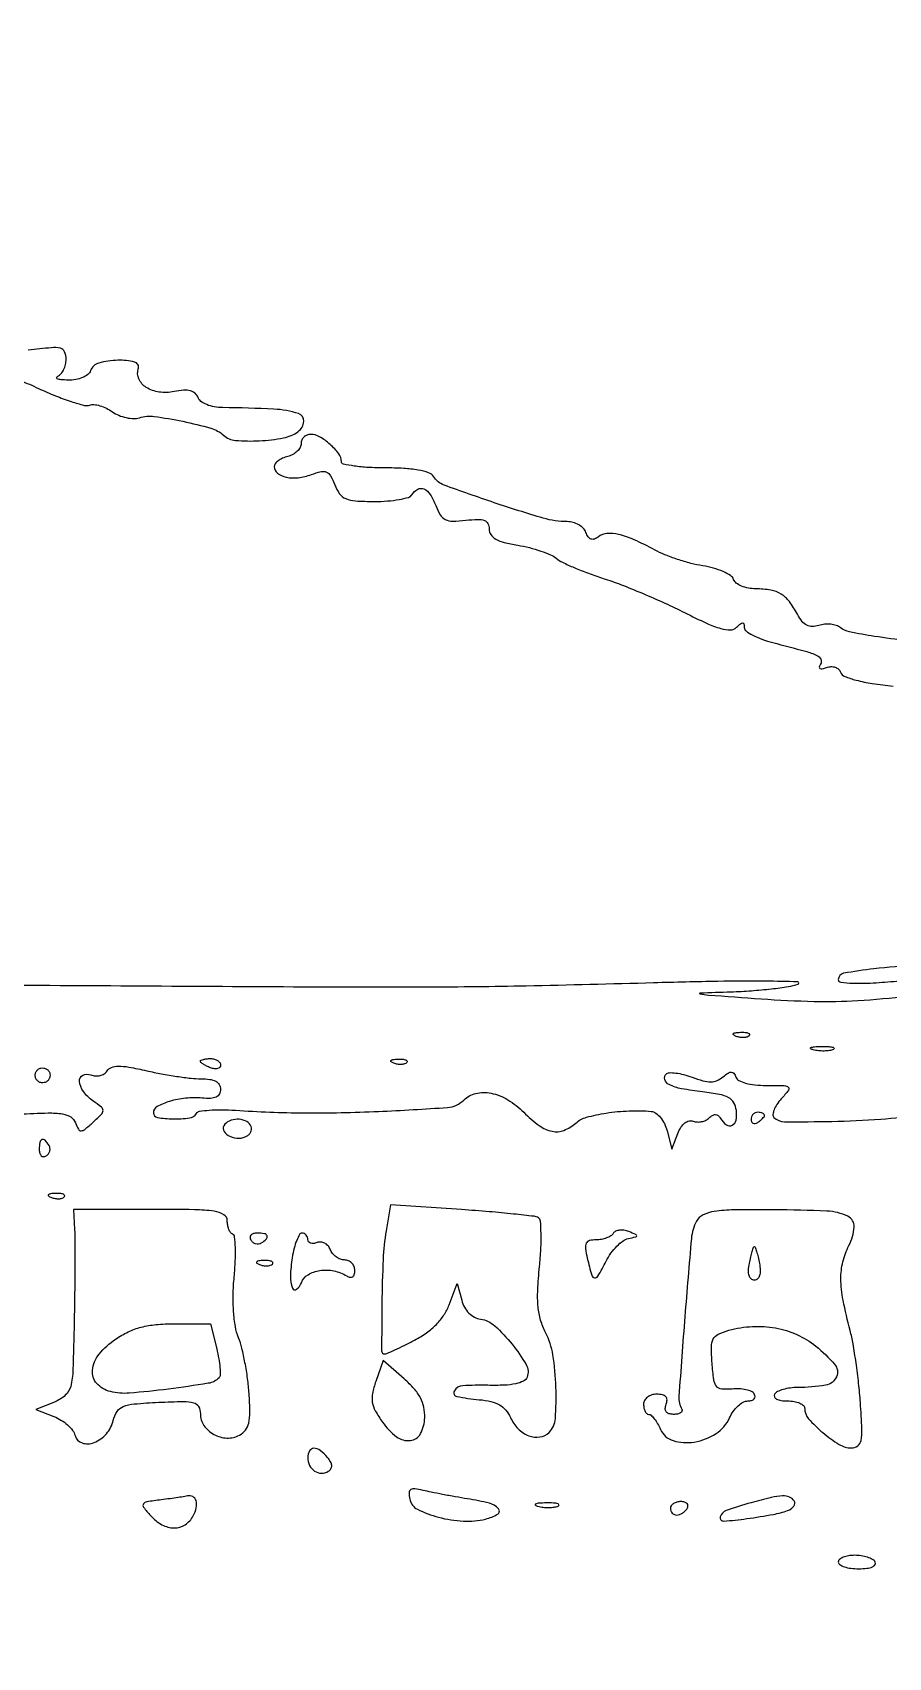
# Model space of a CAD drawing. Extents: x 0 to 2558, y 0 to 3412.
# Drawn here: x 1063 to 1190.5, y 2459.8 to 2701.9 of the extents above; entities that cross this region are included whole.
import ezdxf

# ---------------------------------------------------------------- set-up
doc = ezdxf.new("R2010")
doc.units = 0

msp = doc.modelspace()

# ---------------------------------------------------------------- linework, layer by layer
for points in [[(1286.775, 2242.902503, 0.000001), (1177.44536, 2242.627485, 0.134519)], [(1176.555032, 2242.380365, -0.000002), (1098.265318, 2241.934774, -0.000173)], [(1923.086218, 2244.376059, -0.000011), (1814.032813, 2244.041497, -0.000207)], [(1102.150613, 2258.328759, 0.000012), (1205.122254, 2258.377188, 0.008936)], [(1061.200225, 2650.031749, -0.009409), (1063.876428, 2648.848053, 0.012786), (1066.410535, 2647.747607, 0.017456), (1068.749544, 2646.895913, 0.014346), (1070.704557, 2646.321859, 0.157104), (1071.511626, 2646.366088, -0.119514), (1072.143729, 2646.447769, -0.044893), (1073.024938, 2646.26995, -0.041256), (1073.989477, 2645.89439, -0.03933), (1074.895694, 2645.360505, 0.053859), (1075.849077, 2644.835454, 0.044723), (1076.953756, 2644.485976, 0.046609), (1078.036548, 2644.35117, 0.084712), (1078.9174, 2644.473784, -0.110547), (1081.122541, 2644.666408, -0.01806), (1085.376936, 2643.939677, -0.017782), (1089.567066, 2642.910451, -0.115921), (1091.45, 2641.86404, 0.166201), (1093.22699, 2641.094543, 0.03229), (1096.772388, 2641.042405, 0.034234), (1100.369841, 2641.469962, 0.111619), (1102.557298, 2642.418239, 0.21825), (1103.400633, 2643.92711, 0.348868), (1102.619589, 2645.090026, 0.06481), (1098.938363, 2645.754559, 0.009535), (1091.353632, 2645.982831, -0.040231), (1090.065637, 2646.10093, -0.05359), (1088.936681, 2646.424262, -0.063859), (1088.086595, 2646.903742, -0.14176), (1087.641689, 2647.49136, 0.122528), (1087.199884, 2648.123153, 0.11946), (1086.50957, 2648.481587, 0.080175), (1085.500319, 2648.563632, 0.029634), (1084.0827, 2648.36654, -0.082932), (1081.850561, 2648.295289, -0.108739), (1079.939828, 2648.993199, -0.143594), (1078.837166, 2650.253639, -0.191087), (1078.752976, 2651.758929, 0.43567), (1078.19851, 2652.773881, 0.071479), (1075.701579, 2653.040406, 0.056762), (1072.873273, 2652.613583, 0.239742), (1071.638374, 2651.5, -0.131403), (1071.211867, 2650.91222, -0.070449), (1070.438036, 2650.447199, -0.059981), (1069.42304, 2650.15465, -0.04733), (1068.281385, 2650.078947, -0.017254), (1067.285524, 2650.141652, -0.066739), (1066.684219, 2650.282867, -0.372517), (1066.584843, 2650.467546, -0.246771), (1066.75, 2650.662281, 0.119411), (1067.228469, 2651.00475, 0.063576), (1067.632812, 2651.615371, 0.057696), (1067.906991, 2652.38399, 0.056906), (1068, 2653.198557, 0.10333), (1067.771996, 2654.290064, 0.236143), (1067.143196, 2654.814502, 0.082008), (1065.796669, 2654.905813, 0.007089), (1062.363991, 2654.526274, -0.014927)], [(1193.227344, 2611.27019, -0.01244), (1188.382536, 2611.90321, -0.010964), (1184.666075, 2612.566944, -0.119416), (1183.297988, 2613.204947, 0.092715), (1182.693014, 2613.526987, 0.050362), (1181.865361, 2613.69789, 0.047797), (1180.958108, 2613.704667, 0.054874), (1180.108891, 2613.534561, -0.074431), (1179.117951, 2613.37592, -0.12332), (1178.298996, 2613.572209, -0.10604), (1177.586589, 2614.162508, -0.04571), (1176.911199, 2615.201942, 0.039663), (1175.710914, 2617.098937, 0.095038), (1174.48432, 2618.214138, 0.095587), (1172.936757, 2618.7927, 0.040438), (1170.718615, 2618.984687, -0.046161), (1169.615287, 2619.092896, -0.052364), (1168.598473, 2619.401483, -0.059645), (1167.81039, 2619.851069, -0.142658), (1167.406883, 2620.382063, 0.159452), (1166.938709, 2620.957886, 0.038627), (1165.844623, 2621.548066, 0.03576), (1164.420002, 2622.061623, 0.028992), (1162.833295, 2622.410667, -0.02397), (1161.055923, 2622.782992, -0.015844), (1159.053905, 2623.37195, -0.015959), (1157.139992, 2624.069955, -0.029594), (1155.645027, 2624.775212, 0.01827), (1152.58231, 2626.305741, 0.049533), (1150.286476, 2627.086763, 0.075871), (1148.55103, 2627.221483, 0.146643), (1147.261833, 2626.728574, -0.075553), (1146.672183, 2626.402162, -0.175694), (1146.174244, 2626.398716, -0.158462), (1145.755123, 2626.720804, -0.05878), (1145.404844, 2627.387376, 0.102799), (1145.00865, 2628.003747, 0.066905), (1144.338292, 2628.525113, 0.063204), (1143.508518, 2628.87708, 0.069311), (1142.643011, 2628.995986, -0.072284), (1139.064285, 2629.509228, -0.009594), (1131.755585, 2631.817796, -0.005992), (1124.281536, 2634.437447, -0.167474), (1122.70031, 2635.718665, 0.174494), (1121.992742, 2636.27617, 0.036739), (1120.442444, 2636.669344, 0.029745), (1118.272714, 2636.920974, 0.013997), (1115.45031, 2637, -0.013523), (1112.977408, 2637.066895, -0.022225), (1110.894779, 2637.272768, -0.018121), (1109.294482, 2637.562673, -0.352428), (1109, 2637.928571, 0.163307), (1108.607325, 2639.098772, 0.048958), (1107.314846, 2640.499159, 0.04919), (1105.745153, 2641.641989, 0.133538), (1104.428571, 2642, 0.095801), (1103.883304, 2641.894558, 0.097125), (1103.419643, 2641.593635, 0.098669), (1103.109226, 2641.144513, 0.102373), (1103, 2640.616631, -0.129214), (1102.850737, 2640.048695, -0.073972), (1102.4125, 2639.485993, -0.065681), (1101.764694, 2639.013407, -0.060903), (1101, 2638.710251, 0.043453), (1100.234698, 2638.43727, 0.054328), (1099.5875, 2638.051051, 0.06442), (1099.144069, 2637.616538, 0.168285), (1099, 2637.200608, 0.229708), (1099.475779, 2636.219638, 0.11467), (1100.75453, 2635.618741, 0.082393), (1102.578737, 2635.533802, 0.061436), (1104.538531, 2636.014649, -0.033164), (1105.96075, 2636.44995, -0.16289), (1106.785479, 2636.373668, -0.165208), (1107.391542, 2635.817345, -0.034359), (1108.005096, 2634.486597, 0.064911), (1108.723834, 2633.148656, 0.138374), (1109.634056, 2632.422784, 0.084922), (1111.089746, 2632.083855, 0.014831), (1113.916232, 2632, 0.018739), (1115.863181, 2632.072993, 0.025572), (1117.604829, 2632.29375, 0.024237), (1118.982378, 2632.610018, 0.187937), (1119.5, 2633, -0.127189), (1120.355822, 2633.820289, -0.238723), (1121.289763, 2633.860013, -0.147773), (1122.221946, 2633.0431, -0.048654), (1123.04088, 2631.392477, 0.04525), (1123.717156, 2630.005814, 0.143359), (1124.470731, 2629.315212, 0.117884), (1125.570859, 2629.066476, 0.025979), (1127.516129, 2629.191676, -0.019358), (1129.317169, 2629.33155, -0.099601), (1130.300467, 2629.173116, -0.192817), (1130.812195, 2628.706559, -0.113124), (1131, 2627.887097, 0.152813), (1131.258997, 2627.059453, 0.112657), (1131.972662, 2626.407984, 0.066928), (1133.247294, 2625.896151, 0.021425), (1135.25, 2625.479029, -0.020482), (1136.987083, 2625.120646, -0.020372), (1138.692188, 2624.620804, -0.020718), (1140.142821, 2624.062619, -0.071263), (1141, 2623.535852, 0.060222), (1141.912731, 2622.946918, 0.012103), (1143.675, 2622.141857, 0.012622), (1145.784367, 2621.301615, 0.011493), (1148, 2620.540614, -0.015294), (1150.576453, 2619.633735, -0.007363), (1153.823243, 2618.322766, -0.007293), (1157.171844, 2616.855132, -0.010367), (1160.100403, 2615.446295, 0.009957), (1163.387919, 2613.861456, 0.038316), (1165.515433, 2613.07834, 0.068439), (1166.946553, 2612.877483, 0.199633), (1167.850403, 2613.250403, -0.020795), (1168.427107, 2613.781033, -0.180045), (1168.75, 2613.897421, -0.345842), (1168.942049, 2613.743307, -0.057216), (1169, 2613.238544, 0.237126), (1169.260079, 2612.72098, 0.03773), (1170.248437, 2612.095709, 0.034928), (1171.622029, 2611.484246, 0.024042), (1173.25, 2610.979024, -0.002958), (1178.10316, 2609.694451, -0.040321), (1179.822116, 2609.076187, -0.184529), (1180.401309, 2608.490681, -0.246996), (1180.350476, 2607.758065, 0.073779), (1180.168731, 2607.335618, 0.345743), (1180.266502, 2607.108658, 0.187187), (1180.608553, 2607.064569, 0.031136), (1181.253196, 2607.266919, -0.081519), (1181.899189, 2607.400379, -0.093574), (1182.521757, 2607.309118, -0.102004), (1183.027684, 2607.008963, -0.116934), (1183.344091, 2606.545695, 0.209983), (1183.947851, 2605.935821, 0.030369), (1185.650537, 2605.379561, 0.02672), (1188.050008, 2604.889123, 0.012745), (1191.17685, 2604.503519, -0.015011)], [(1193.364217, 2558.300326, -0.016557), (1185.889527, 2557.594619, -0.021238), (1179.383705, 2557.473895, -0.011987), (1171.5, 2557.851722, -0.000548), (1163.658366, 2558.424849, -0.041747), (1162.412941, 2558.622642, -0.867787), (1162.4295, 2558.788335, -0.002371), (1167, 2558.957452, 0.009665), (1170.054687, 2559.115132, 0.010357), (1173.03125, 2559.388598, 0.009971), (1175.574876, 2559.727016, 0.047141), (1177, 2560.085482, 0.827129), (1176.948199, 2560.423723, 0.006913), (1172.143723, 2560.533632, 0.006699), (1165.072085, 2560.502861, 0.002765), (1155.5, 2560.279991, -0.002082), (1136.532939, 2559.812456, -0.004312), (1121.71743, 2559.636799, -0.002203), (1101.862557, 2559.660122, -0.000211), (1053.5, 2559.950425, 0.002124)], [(1194.6518, 2562.863681, 0.018229), (1188.310761, 2562.372459, 0.016067), (1183.786414, 2561.707636, 0.36298), (1183, 2560.767088, 0.381418), (1183.353648, 2560.370936, 0.020278), (1185.182863, 2560.237711, 0.020864), (1187.765026, 2560.262419, 0.008637), (1191.25, 2560.501736, -0.000578), (1197.852261, 2561.062158, -0.012645)], [(1061.042119, 2540.738886, -0.006995), (1065.309686, 2540.90267, -0.04488), (1067.464382, 2540.761704, -0.104034), (1068.681252, 2540.300402, -0.160024), (1069.386653, 2539.434781, 0.035473), (1069.832826, 2538.480432, 0.280703), (1070.239489, 2538.25016, 0.165195), (1070.787588, 2538.456166, 0.012153), (1072.021386, 2539.519354, 0.013224), (1073.275075, 2540.71573, 0.199815), (1073.498131, 2541.26162, 0.224973), (1073.253352, 2541.769508, 0.017026), (1072.000537, 2542.712177, -0.0814), (1070.580236, 2544.098947, -0.138249), (1069.999118, 2545.642138, -0.307868), (1070.490684, 2546.516974, -0.209997), (1071.67005, 2546.573119, 0.07497), (1072.365, 2546.420087, 0.075775), (1073.071512, 2546.479697, 0.081876), (1073.680873, 2546.736485, 0.114246), (1074.095805, 2547.155016, -0.164299), (1074.740513, 2547.688781, -0.090272), (1075.758427, 2547.880106, -0.047179), (1077.359093, 2547.73799, -0.011004), (1080.002045, 2547.188886, 0.0108), (1082.188365, 2546.73372, 0.009366), (1084.49845, 2546.349235, 0.009464), (1086.603721, 2546.079848, 0.027092), (1088.07629, 2546, -0.034564), (1089.38762, 2545.909243, -0.089242), (1090.286027, 2545.615294, -0.134694), (1090.807928, 2545.117264, -0.136087), (1091, 2544.424634, -0.123442), (1090.826039, 2543.730744, -0.159427), (1090.354328, 2543.279415, -0.10207), (1089.521597, 2543.072369, -0.033345), (1088.25, 2543.105956, 0.04822), (1085.798327, 2543.097881, 0.047934), (1083.388505, 2542.620783, 0.052786), (1081.540913, 2541.846766, 0.273693), (1081, 2540.932612, 0.366664), (1081.594305, 2540.231145, 0.037504), (1083.933468, 2540.019922, 0.03734), (1086.364593, 2540.164902, 0.22441), (1087.398708, 2540.836107, -0.218766), (1087.864767, 2541.145785, -0.01891), (1089.318263, 2541.31797, -0.022161), (1091.142647, 2541.383276, -0.015309), (1093.207725, 2541.302385, 0.016018), (1103.433617, 2540.916335, 0.01258), (1114.525366, 2541.132184, 0.006455), (1124.817947, 2541.724939, 0.180668), (1127.220961, 2542.820961, -0.141113), (1129.022784, 2543.817087, -0.106839), (1131.293292, 2543.843828, -0.086655), (1133.774459, 2542.870118, -0.059707), (1136.153846, 2541, 0.037714), (1138.459789, 2539.017953, 0.108397), (1140.376978, 2538.164865, 0.144312), (1142.137048, 2538.312944, 0.089271), (1143.921259, 2539.40354, -0.115759), (1145.504134, 2540.260526, -0.02806), (1148.433959, 2540.883857, -0.028376), (1151.834581, 2541.214021, -0.031258), (1155.141592, 2541.139777, -0.137083), (1155.822582, 2540.885462, -0.06423), (1156.511329, 2540.233247, -0.056513), (1157.10355, 2539.312233, -0.05099), (1157.499314, 2538.25), (1158.215444, 2535.5), (1159.114161, 2537.854518, -0.049567), (1159.571996, 2538.770103, -0.082726), (1160.143766, 2539.411826, -0.109382), (1160.767867, 2539.721041, -0.153314), (1161.384584, 2539.682663, 0.079784), (1161.98429, 2539.556609, 0.062069), (1162.649741, 2539.607302, 0.062519), (1163.277272, 2539.818666, 0.084107), (1163.765277, 2540.165277, -0.061631), (1164.251535, 2540.544454, -0.147466), (1164.69074, 2540.654902, -0.163641), (1165.087443, 2540.500641, -0.080662), (1165.446149, 2540.087132, 0.100591), (1166.327214, 2539.149082, 0.274549), (1167.19979, 2539.078852, 0.234877), (1167.78335, 2539.840426, 0.083572), (1167.819551, 2541.25, 0.090781), (1167.426799, 2542.426708, 0.141114), (1166.676765, 2543.179461, 0.081636), (1165.321505, 2543.664853, 0.016636), (1162.79203, 2544.041304, -0.017059), (1159.643033, 2544.512684, -0.068613), (1157.800333, 2545.122754, -0.206026), (1157.164424, 2545.866034, -0.278572), (1157.371499, 2546.704832, -0.193615), (1157.839454, 2546.904283, -0.036114), (1158.790249, 2546.854995, -0.033966), (1159.959417, 2546.627844, -0.025286), (1161.211522, 2546.226261, 0.023201), (1162.844082, 2545.695142, 0.069588), (1164.004464, 2545.544399, 0.095712), (1164.942585, 2545.73516, 0.074719), (1165.835979, 2546.271429, -0.025971), (1166.619944, 2546.852499, -0.150401), (1167.108315, 2546.996824, -0.24121), (1167.462089, 2546.810574, -0.072166), (1167.745955, 2546.25, 0.196114), (1168.178053, 2545.749286, 0.050073), (1169.196472, 2545.352582, 0.041504), (1170.588937, 2545.087057, 0.026372), (1172.238321, 2545, -0.005317), (1174.948674, 2544.97118, -0.178239), (1175.541982, 2544.738297, -0.39575), (1175.582812, 2544.287424, -0.018052), (1174.494452, 2542.993869, 0.036857), (1173.853527, 2542.17125, 0.054069), (1173.430239, 2541.358528, 0.069264), (1173.267035, 2540.673333, 0.223554), (1173.421059, 2540.243869, 0.198149), (1174.971025, 2539.597054, 0.006102), (1182.032678, 2539.654219, 0.01283), (1189.308048, 2539.988814, 0.021865), (1195.352758, 2540.689119, -0.0102)]]:
    msp.add_lwpolyline(points, format="xyb")
for points in [[(1169.729167, 2552.395833, -0.126455), (1169.402231, 2552.202593, -0.060344), (1168.916927, 2552.123424, -0.05415), (1168.359369, 2552.160852, -0.051402), (1167.8125, 2552.316886, -0.054073), (1167.395823, 2552.538436, -0.470617), (1167.37858, 2552.720685, -0.168741), (1167.670344, 2552.862007, -0.018894), (1168.416667, 2552.921053, -0.028489), (1169.112848, 2552.910055, -0.077125), (1169.592839, 2552.799335, -0.208169), (1169.77538, 2552.614691, -0.296942)], [(1182.269032, 2550.344063, -0.06278), (1181.671085, 2550.185595, -0.030339), (1180.880008, 2550.127736, -0.029507), (1180.036634, 2550.167106, -0.037336), (1179.269032, 2550.307009, -0.087174), (1178.883358, 2550.48334, -0.597527), (1178.900903, 2550.643467, -0.080377), (1179.431793, 2550.764444, -0.012823), (1180.5, 2550.805051, -0.014395), (1181.580113, 2550.787295, -0.052471), (1182.257153, 2550.684921, -0.333666), (1182.386009, 2550.52287, -0.31318)], [(1065.447214, 2545.91459, -0.099038), (1065.151486, 2545.597789, -0.097945), (1064.755524, 2545.417584, -0.097945), (1064.320774, 2545.401684, -0.099038), (1063.91459, 2545.552786, -0.099038), (1063.597789, 2545.848514, -0.097945), (1063.417584, 2546.244476, -0.097945), (1063.401684, 2546.679226, -0.099038), (1063.552786, 2547.08541, -0.099038), (1063.848514, 2547.402211, -0.097945), (1064.244476, 2547.582416, -0.097945), (1064.679226, 2547.598316, -0.099038), (1065.08541, 2547.447214, -0.099038), (1065.402211, 2547.151486, -0.097945), (1065.582416, 2546.755524, -0.097945), (1065.598316, 2546.320774, -0.099038)], [(1091, 2548.031385, -0.184534), (1090.877514, 2547.710807, -0.147206), (1090.559375, 2547.516384, -0.100118), (1090.074366, 2547.488865, -0.055937), (1089.5, 2547.638374, -0.02136), (1088.925442, 2547.887494, -0.030395), (1088.440625, 2548.160341, -0.030693), (1088.087111, 2548.420671, -0.222225), (1088, 2548.606989, -0.289661), (1088.096084, 2548.758929, -0.046727), (1088.440625, 2548.884553, -0.039339), (1088.925176, 2548.971531, -0.024748), (1089.5, 2549, -0.062722), (1090.073532, 2548.92777, -0.08088), (1090.559375, 2548.715469, -0.098158), (1090.884506, 2548.400789, -0.152681)], [(1118.729167, 2548.395833, -0.126455), (1118.402231, 2548.202593, -0.060344), (1117.916927, 2548.123424, -0.05415), (1117.359369, 2548.160852, -0.051402), (1116.8125, 2548.316886, -0.054073), (1116.395823, 2548.538436, -0.470617), (1116.37858, 2548.720685, -0.168741), (1116.670344, 2548.862007, -0.018894), (1117.416667, 2548.921053, -0.028489), (1118.112848, 2548.910055, -0.077125), (1118.592839, 2548.799335, -0.208169), (1118.77538, 2548.614691, -0.296942)], [(1091.495635, 2538.992937, 0.297796), (1091.516867, 2538.153619, 0.139875), (1092.392312, 2537.433007, 0.101471), (1093.764834, 2537.142627, 0.140875), (1094.968425, 2537.480485, 0.086192), (1095.331173, 2537.802209, 0.093967), (1095.551012, 2538.218446, 0.100284), (1095.595054, 2538.663497, 0.113563), (1095.457295, 2539.069098, 0.156901), (1094.666002, 2539.743695, 0.10385), (1093.483348, 2539.968366, 0.102435), (1092.296528, 2539.698754, 0.148498)], [(1170, 2539.940983, 0.108972), (1170.078288, 2539.586039, 0.182303), (1170.29375, 2539.3746, 0.161196), (1170.6179, 2539.343488, 0.082592), (1171, 2539.5, 0.029505), (1171.382774, 2539.768994, 0.035638), (1171.70625, 2540.066025, 0.038439), (1171.934461, 2540.34829, 0.151918), (1172, 2540.559017, 0.210953), (1171.92554, 2540.727648, 0.081139), (1171.70625, 2540.870461, 0.061769), (1171.382849, 2540.967655, 0.042167), (1171, 2541, 0.105053), (1170.618444, 2540.918938, 0.099167), (1170.29375, 2540.688914, 0.09642), (1170.076123, 2540.345238, 0.093332)], [(1064, 2535.440983, 0.067432), (1064.074611, 2534.890269, 0.140899), (1064.298542, 2534.524436, 0.190788), (1064.63036, 2534.397824, 0.136093), (1065.016312, 2534.510081, 0.090427), (1065.360589, 2534.820631, 0.095498), (1065.565079, 2535.22714, 0.099685), (1065.598899, 2535.665803, 0.108373), (1065.457295, 2536.069098, 0.050477), (1064.86686, 2536.838655, 0.315493), (1064.407182, 2536.933879, 0.25701), (1064.085158, 2536.519563, 0.039415)], [(1065.8125, 2528.316886, 0.051402), (1066.359369, 2528.160852, 0.05415), (1066.916927, 2528.123424, 0.060344), (1067.402231, 2528.202593, 0.126455), (1067.729167, 2528.395833, 0.296942), (1067.77538, 2528.614691, 0.208169), (1067.592839, 2528.799335, 0.077125), (1067.112848, 2528.910055, 0.028489), (1066.416667, 2528.921053, 0.018894), (1065.670344, 2528.862007, 0.168741), (1065.37858, 2528.720685, 0.470617), (1065.395823, 2528.538436, 0.054073)], [(1069.258473, 2523.519231, -0.011285), (1069.303822, 2521.740325, -0.001756), (1069.301733, 2518.221816, -0.001955), (1069.268468, 2514.07184, -0.001701), (1069.201839, 2509.725249, -0.003515), (1069.018801, 2502.621446, -0.052643), (1068.678256, 2500.169044, -0.151544), (1067.872588, 2498.837004, -0.084701), (1066.25, 2497.826424), (1063.5, 2496.702351), (1066.17715, 2495.683753, -0.048436), (1067.236876, 2495.158238, -0.044473), (1068.20883, 2494.425404, -0.04737), (1068.957795, 2493.607118, -0.097999), (1069.334105, 2492.830383, 0.258536), (1070.379654, 2491.734222, 0.17264), (1072.154041, 2491.803243, 0.118815), (1073.999525, 2493.113272, 0.122259), (1075.021576, 2495.10724, -0.087536), (1075.585303, 2496.422318, -0.154439), (1076.49201, 2497.162674, -0.073271), (1078.147927, 2497.5539, -0.009453), (1081.791345, 2497.797717, -0.007206), (1085.487019, 2497.92158, -0.072268), (1087.015734, 2497.729188, -0.205559), (1087.73138, 2497.156426, -0.123212), (1088, 2496.082901, 0.150424), (1088.534038, 2494.347966, 0.118572), (1089.996005, 2493.019652, 0.114764), (1091.944572, 2492.474146, 0.134765), (1093.809349, 2492.897967, 0.105744), (1094.698806, 2493.650348, 0.107677), (1095.195541, 2494.696072, 0.060896), (1095.370607, 2496.321509, 0.013813), (1095.254004, 2499.097728, 0.016289), (1095.025457, 2501.326771, 0.013211), (1094.639817, 2503.698766, 0.013422), (1094.167399, 2505.868002, 0.033411), (1093.675276, 2507.414577, -0.051081), (1093.207624, 2509.086135, -0.025035), (1092.941196, 2511.283438, -0.02271), (1092.877573, 2513.808539, -0.018688), (1093.032754, 2516.5, 0.012898), (1093.193738, 2518.823598, 0.019946), (1093.200759, 2520.835417, 0.015104), (1093.093795, 2522.439039, 0.276796), (1092.802134, 2522.833333, -0.143524), (1092.494417, 2523.081637, -0.057216), (1092.235627, 2523.563982, -0.050376), (1092.059353, 2524.182896, -0.044229), (1092, 2524.852564, 0.266246), (1091.487163, 2525.74738, 0.096216), (1090.053075, 2526.25163, 0.032769), (1087.127882, 2526.488378, 0.003811), (1080.556634, 2526.538462), (1069.113269, 2526.538462)], [(1115.659589, 2523.359324, 0.029592), (1115.21084, 2519.083175, 0.008756), (1115.027283, 2512.501383, 0.002377), (1114.987867, 2505.481753, 0.414466), (1115.469206, 2505, 0.105846), (1115.787038, 2505.068044, 0.003555), (1116.962147, 2505.605441, 0.006587), (1118.343521, 2506.271366, 0.004527), (1119.892672, 2507.061075, 0.035146), (1121.666892, 2508.150687, 0.043446), (1123.140142, 2509.411484, 0.047013), (1124.276209, 2510.810184, 0.057194), (1125.046054, 2512.311075), (1126.245177, 2515.5), (1126.913583, 2513, 0.061633), (1127.334317, 2511.959811, 0.069347), (1127.983324, 2511.098859, 0.073974), (1128.801661, 2510.491222, 0.086944), (1129.718065, 2510.190006, -0.149038), (1131.835336, 2509.193197, -0.039602), (1134.424299, 2506.445815, -0.037721), (1136.508655, 2503.406632, -0.226812), (1136.657002, 2501.548544, -0.188488), (1136.110872, 2500.949243, -0.063286), (1134.97195, 2500.555595, -0.041942), (1133.248291, 2500.343314, -0.01585), (1130.818789, 2500.326285, 0.022089), (1127.058642, 2500.253017, 0.245991), (1125.817624, 2499.498859, 0.518687), (1126.182561, 2498.669744, 0.027924), (1129.529416, 2498.186635, -0.035138), (1131.264306, 2497.910628, -0.073409), (1132.534245, 2497.411374, -0.08709), (1133.467408, 2496.633529, -0.068772), (1134.172208, 2495.52139, 0.087396), (1135.321518, 2493.848192, 0.107385), (1136.902468, 2492.810998, 0.128932), (1138.549229, 2492.628749, 0.161167), (1139.915672, 2493.315672, 0.180008), (1140.862053, 2495.383595, 0.026747), (1140.953045, 2500.046026, 0.030622), (1140.491965, 2504.875079, 0.080381), (1139.410837, 2508.172422, -0.049169), (1138.671996, 2510.027679, -0.047153), (1138.296481, 2512.01782, -0.035076), (1138.241314, 2514.509599, -0.013026), (1138.500817, 2518.008135, 0.012194), (1138.700171, 2520.636422, 0.018361), (1138.733717, 2522.9337, 0.013504), (1138.642593, 2524.787265, 0.242071), (1138.33998, 2525.279586, 0.107069), (1137.685377, 2525.504778, 0.002859), (1134.632578, 2525.849019, 0.005848), (1131.021795, 2526.192619, 0.003956), (1126.898583, 2526.503537), (1116.297166, 2527.218647)], [(1161.885709, 2524.786445, 0.100919), (1161.119759, 2522.221944, 0.00278), (1160.144267, 2510.569791, 0.00207), (1159.263831, 2498.664951, 0.146731), (1159.695473, 2496.75, -0.22775), (1159.714001, 2496.466338, -0.162769), (1159.504518, 2496.220313, -0.091983), (1159.060829, 2496.053665, -0.043989), (1158.452028, 2496, -0.071974), (1157.779636, 2496.097294, -0.165183), (1157.36692, 2496.388714, -0.171662), (1157.226386, 2496.86213, -0.078904), (1157.361626, 2497.5, 0.086117), (1157.492319, 2498.163102, 0.195231), (1157.31408, 2498.632608, 0.155809), (1156.816231, 2498.9132, 0.051069), (1155.968615, 2499, 0.074555), (1155.216216, 2498.887182, 0.088591), (1154.578103, 2498.559511, 0.100732), (1154.151638, 2498.072192, 0.130258), (1154, 2497.5, 0.048885), (1154.056258, 2496.925967, 0.068885), (1154.224094, 2496.440625, 0.089067), (1154.471587, 2496.113813, 0.188428), (1154.762872, 2496, -0.191114), (1155.120985, 2495.85793, -0.037994), (1155.594281, 2495.339063, -0.035257), (1156.084639, 2494.611532, -0.026448), (1156.521937, 2493.75, 0.2176), (1158.398488, 2492.085902, 0.116324), (1161.554266, 2491.879411, 0.102568), (1164.790179, 2493.137066, 0.143003), (1166.807122, 2495.476023, -0.047936), (1167.3642, 2496.441521, -0.051433), (1168.083569, 2497.258582, -0.057469), (1168.848798, 2497.81806, -0.129847), (1169.537578, 2498, 0.067096), (1170.096105, 2498.075289, 0.140369), (1170.467494, 2498.301409, 0.190887), (1170.596573, 2498.636442, 0.136866), (1170.483887, 2499.026072, 0.150297), (1170.054859, 2499.401495, 0.049444), (1169.250278, 2499.669639, 0.044029), (1168.245267, 2499.806029, 0.03745), (1167.17487, 2499.776072, -0.045978), (1165.632381, 2499.759174, -0.211069), (1164.864149, 2500.17584, -0.132291), (1164.451119, 2501.167244, -0.014695), (1164.198432, 2503.628649, -0.017445), (1164.105586, 2506.069008, -0.119412), (1164.383093, 2507.230339, -0.166697), (1165.120496, 2507.942782, -0.042794), (1166.698432, 2508.522873, -0.053199), (1170.209925, 2509.0912, -0.058681), (1173.644643, 2508.874291, -0.060478), (1176.845145, 2507.880386, -0.062969), (1179.667511, 2506.158948, -0.047535), (1182.442431, 2503.47649, -0.28733), (1182.724109, 2501.584007, -0.254796), (1181.113067, 2500.333691, -0.040276), (1176.97723, 2500, 0.032273), (1175.83742, 2499.926352, 0.037763), (1174.776375, 2499.70625, 0.04116), (1173.929874, 2499.385398, 0.144148), (1173.5, 2499, 0.253782), (1173.478234, 2498.615199, 0.1651), (1173.794783, 2498.287316, 0.083483), (1174.479336, 2498.068671, 0.035659), (1175.440983, 2498, -0.042432), (1176.420684, 2497.916709, -0.062065), (1177.248289, 2497.666497, -0.081504), (1177.80927, 2497.298786, -0.20999), (1178, 2496.864671, 0.183321), (1178.574532, 2495.350318, 0.035939), (1180.695108, 2493.278703, 0.037291), (1183.132181, 2491.511757, 0.139081), (1184.936369, 2491, 0.159748), (1185.884803, 2491.310957, 0.186947), (1186.391021, 2492.105036, 0.060872), (1186.520134, 2493.793706, 0.006418), (1186.289934, 2497.75, 0.009735), (1186.029027, 2500.627452, 0.007968), (1185.641342, 2503.692188, 0.008064), (1185.194296, 2506.499941, 0.020939), (1184.755665, 2508.5, -0.015635), (1183.718469, 2513.00076, -0.045521), (1183.386809, 2516.170703, -0.062799), (1183.67445, 2518.72436, -0.059984), (1184.587559, 2521.16932, 0.102582), (1185.354729, 2523.911409, 0.308093), (1184.422066, 2525.505481, 0.100137), (1181.305285, 2526.281699, 0.009499), (1173.407934, 2526.482917, 0.004941), (1167.466647, 2526.462678, 0.033236), (1164.529571, 2526.227988, 0.075594), (1162.856191, 2525.715689, 0.159177)], [(1095.510081, 2521.983688, 0.090427), (1095.820631, 2521.639411, 0.095498), (1096.22714, 2521.434921, 0.099685), (1096.665803, 2521.401101, 0.108373), (1097.069098, 2521.542705, 0.050477), (1097.838655, 2522.13314, 0.315493), (1097.933879, 2522.592818, 0.25701), (1097.519563, 2522.914842, 0.039415), (1096.440983, 2523, 0.067432), (1095.890269, 2522.925389, 0.140899), (1095.524436, 2522.701458, 0.190788), (1095.397824, 2522.36964, 0.136093)], [(1101.668365, 2519.343796, 0.031614), (1101.401807, 2516.62325, 0.097914), (1101.695777, 2514.81024, 0.505401), (1102.327723, 2514.629256, 0.140792), (1103.053985, 2515.616898, -0.170092), (1104.032792, 2516.799781, -0.098942), (1105.786147, 2517.43053, -0.086322), (1107.877827, 2517.380034, -0.089543), (1109.800498, 2516.623299, 0.087151), (1110.29416, 2516.426289, 0.203798), (1110.676529, 2516.502304, 0.178725), (1110.92056, 2516.84503, 0.066356), (1111, 2517.440983, 0.097226), (1110.883193, 2518.036005, 0.0975), (1110.550156, 2518.542039, 0.09836), (1110.05301, 2518.880879, 0.100881), (1109.468615, 2519, -0.091531), (1108.838518, 2519.116321, -0.066717), (1108.211513, 2519.457507, -0.065197), (1107.68253, 2519.962084, -0.078257), (1107.339573, 2520.557471, 0.086758), (1107.007389, 2521.112279, 0.094184), (1106.514758, 2521.502897, 0.100215), (1105.939812, 2521.669989, 0.112844), (1105.370958, 2521.588855, -0.061879), (1104.846279, 2521.458896, -0.108279), (1104.402719, 2521.501838, -0.150891), (1104.111261, 2521.706304, -0.166391), (1104, 2522.031385, 0.088512), (1103.934015, 2522.401211, 0.094834), (1103.744685, 2522.715469, 0.09998), (1103.462419, 2522.925702, 0.110666), (1103.130842, 2523, 0.268646), (1102.758028, 2522.784109, 0.035138), (1102.342712, 2521.92599, 0.033148), (1101.958789, 2520.744692, 0.021775)], [(1149.473008, 2522.956326, -0.115903), (1149.106789, 2522.589339, -0.049293), (1148.479824, 2522.280921, -0.045209), (1147.715542, 2522.070796, -0.044516), (1146.921931, 2522, 0.062043), (1145.932061, 2521.876697, 0.22395), (1145.454041, 2521.483388, 0.146748), (1145.339807, 2520.728915, 0.02358), (1145.621624, 2519.25, 0.008003), (1146.273472, 2516.712586, 0.29688), (1146.699079, 2516.334645, 0.311642), (1147.199203, 2516.579473, 0.008525), (1148.412673, 2518.831128, -0.03742), (1149.139902, 2520.011815, -0.037833), (1150.032581, 2521.0663, -0.040572), (1150.950101, 2521.857455, -0.108314), (1151.736409, 2522.203603, 0.006981), (1152.843369, 2522.442862, 0.336894), (1152.980026, 2522.607074, 0.313146), (1152.861929, 2522.794281, 0.006448), (1151.782025, 2523.23587, 0.056909), (1151.081058, 2523.423527, 0.067192), (1150.395087, 2523.432927, 0.078772), (1149.827602, 2523.271157, 0.146613)], [(1171.244751, 2518.5, -0.036085), (1171.368022, 2517.448897, -0.083729), (1171.271352, 2516.663463, -0.135869), (1170.970172, 2516.18266, -0.187425), (1170.5, 2516, -0.187425), (1170.029828, 2516.18266, -0.135869), (1169.728648, 2516.663463, -0.083729), (1169.631978, 2517.448897, -0.036085), (1169.755249, 2518.5, -0.00965), (1169.957697, 2519.458361, -0.015513), (1170.171156, 2520.265625, -0.009351), (1170.376861, 2520.91173, -0.321393), (1170.5, 2521, -0.321393), (1170.623139, 2520.91173, -0.009351), (1170.828844, 2520.265625, -0.015513), (1171.042303, 2519.458361, -0.00965)], [(1096.8125, 2518.316886, 0.051402), (1097.359369, 2518.160852, 0.05415), (1097.916927, 2518.123424, 0.060344), (1098.402231, 2518.202593, 0.126455), (1098.729167, 2518.395833, 0.296942), (1098.77538, 2518.614691, 0.208169), (1098.592839, 2518.799335, 0.077125), (1098.112848, 2518.910055, 0.028489), (1097.416667, 2518.921053, 0.018894), (1096.670344, 2518.862007, 0.168741), (1096.37858, 2518.720685, 0.470617), (1096.395823, 2518.538436, 0.054073)], [(1090.424461, 2505.757795, -0.016373), (1090.737822, 2504.28358, -0.023019), (1090.913013, 2502.950513, -0.020472), (1090.960261, 2501.870127, -0.199631), (1090.789438, 2501.456104, -0.157764), (1089.161259, 2500.624023, -0.008105), (1083.23123, 2499.768444, -0.011315), (1077.395173, 2499.156625, -0.082116), (1074.594601, 2499.386901, -0.148775), (1072.566828, 2500.605959, -0.211089), (1071.917626, 2502.577816, -0.148141), (1072.905146, 2504.965558, -0.072037), (1075.364226, 2507.213949, -0.039396), (1077.246902, 2508.287143, -0.045981), (1079.181458, 2508.987722, -0.040981), (1081.389094, 2509.374942, -0.022933), (1084.114226, 2509.5), (1089.5, 2509.5)], [(1114.113853, 2500.896753, 0.033976), (1113.62561, 2499.115306, 0.091247), (1113.602588, 2497.806349, 0.085938), (1114.048438, 2496.529156, 0.027872), (1115.120123, 2494.831303, 0.075376), (1117.207015, 2492.67587, 0.191959), (1119.266442, 2492.101951, 0.249487), (1120.781322, 2493.130598, 0.114238), (1121.408722, 2495.510074, 0.059508), (1121.270246, 2497.06962, 0.070252), (1120.765888, 2498.461203, 0.060324), (1119.823027, 2499.814589, 0.030987), (1118.35131, 2501.270071), (1115.20262, 2504.019994)], [(1104, 2489.559017, 0.112441), (1104.265225, 2488.394527, 0.134726), (1105.000645, 2487.548755, 0.146432), (1106.013946, 2487.239252, 0.140722), (1107.048558, 2487.530011, 0.110253), (1107.435208, 2487.907337, 0.160707), (1107.556329, 2488.36394, 0.115588), (1107.391203, 2488.918193, 0.043282), (1106.926114, 2489.589028, 0.055654), (1105.849369, 2490.626612, 0.168041), (1104.89645, 2490.945273, 0.273493), (1104.250246, 2490.554235, 0.123798)], [(1082.158525, 2483.269782, 0.008687), (1080.017979, 2482.969212, 0.206779), (1079.515642, 2482.650982, 0.325725), (1079.531118, 2482.15949, 0.01858), (1080.563513, 2480.929819, 0.0809), (1082.277755, 2479.561113, 0.126342), (1084.092727, 2479.076382, 0.147602), (1085.718965, 2479.55011, 0.12638), (1086.929632, 2480.868517, 0.067814), (1087.384324, 2482.091412, 0.125152), (1087.354333, 2483.145105, 0.202243), (1086.868332, 2483.750336, 0.193068), (1086.083333, 2483.839963, -0.028545), (1085.700888, 2483.758173, -0.002337), (1084.689796, 2483.606457, -0.00313), (1083.480846, 2483.438545, -0.002404)], [(1119.164391, 2483.384903, 0.232589), (1120.314723, 2481.863221, 0.052168), (1123.443491, 2480.677686, 0.050728), (1127.1784, 2480.088018, 0.075423), (1130.468001, 2480.402613, 0.069671), (1132.255831, 2481.127125, 0.475804), (1132.386022, 2481.941893, 0.151008), (1131.029163, 2482.757609, 0.020973), (1127.772163, 2483.416464, -0.004186), (1125.964312, 2483.719407, -0.003581), (1124.064933, 2484.068099, -0.003608), (1122.34305, 2484.409867, -0.010275), (1121.151014, 2484.681069, 0.026703), (1119.923975, 2484.918145, 0.180822), (1119.330865, 2484.785319, 0.249786), (1119.080633, 2484.330679, 0.051006)], [(1170, 2482.831529, 0.015084), (1166.279661, 2481.658979, 0.249592), (1165.425863, 2480.735334, 0.510884), (1165.937682, 2480.112289, 0.020115), (1169.377849, 2480.46359, 0.008749), (1173.324125, 2481.098366, 0.045312), (1175.452459, 2481.681783, 0.127923), (1176.377067, 2482.331557, 0.325112), (1176.435239, 2483.104785, 0.162372), (1175.74014, 2483.684682, 0.104324), (1174.694953, 2483.859213, 0.04896), (1173.008901, 2483.621133, 0.009258)], [(1138.269032, 2482.307009, 0.037336), (1139.036634, 2482.167106, 0.029507), (1139.880008, 2482.127736, 0.030339), (1140.671085, 2482.185595, 0.06278), (1141.269032, 2482.344063, 0.31318), (1141.386009, 2482.52287, 0.333666), (1141.257153, 2482.684921, 0.052471), (1140.580113, 2482.787295, 0.014395), (1139.5, 2482.805051, 0.012823), (1138.431793, 2482.764444, 0.080377), (1137.900903, 2482.643467, 0.597527), (1137.883358, 2482.48334, 0.087174)], [(1158, 2482, 0.092995), (1158.071618, 2481.618268, 0.096318), (1158.276414, 2481.29375, 0.099231), (1158.581949, 2481.076556, 0.105429), (1158.940983, 2481, 0.089642), (1159.346558, 2481.073302, 0.053229), (1159.7871, 2481.29375, 0.051032), (1160.193797, 2481.617485, 0.06081), (1160.5, 2482, 0.139169), (1160.607943, 2482.379648, 0.191142), (1160.478525, 2482.70625, 0.138808), (1160.110654, 2482.926733, 0.066118), (1159.559017, 2483, 0.062283), (1158.962904, 2482.925455, 0.080552), (1158.457961, 2482.70625, 0.097988), (1158.120018, 2482.381379, 0.153634)], [(1183, 2474, 0.257909), (1183.212425, 2473.615572, 0.061379), (1183.898586, 2473.29375, 0.048032), (1184.887118, 2473.072735, 0.031003), (1186.059017, 2473, 0.027979), (1187.243706, 2473.066344, 0.069343), (1188.083987, 2473.281216, 0.145541), (1188.490145, 2473.608231, 0.297719), (1188.5, 2474, 0.130646), (1188.093337, 2474.384508, 0.045439), (1187.346475, 2474.70625, 0.041396), (1186.42066, 2474.926158, 0.037634), (1185.440983, 2475, 0.039081), (1184.50628, 2474.92683, 0.058208), (1183.717039, 2474.70625, 0.076538), (1183.179376, 2474.382793, 0.222681)]]:
    msp.add_lwpolyline(points, format="xyb", close=True)

doc.saveas('drawing.dxf')
